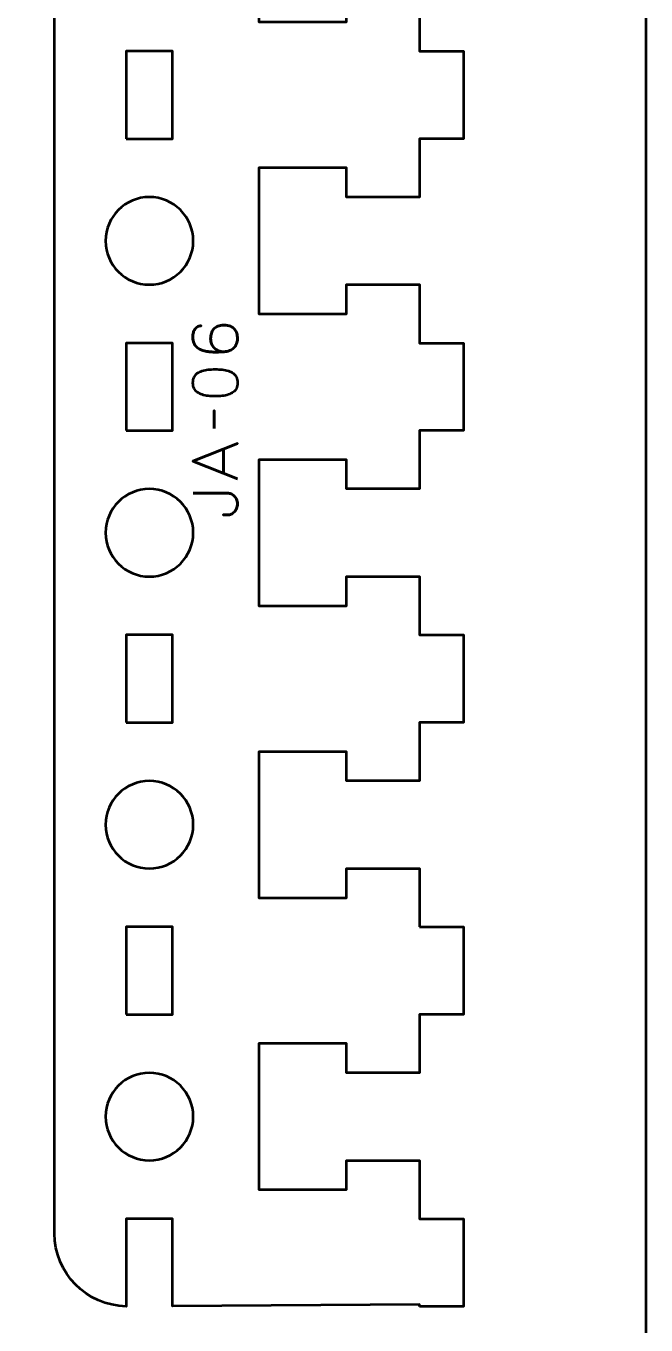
# Model space of a CAD drawing. Header units: centimetres. Extents: x -21 to 0, y -29.7 to 0.
# Drawn here: x -4.24 to 0, y -15.28 to -6.38 of the extents above; entities that cross this region are included whole.
import ezdxf

# ---------------------------------------------------------------- set-up
doc = ezdxf.new("R2010")
doc.units = ezdxf.units.CM
doc.header["$MEASUREMENT"] = 0
doc.layers.add('Layer 1', color=7, linetype='Continuous')

msp = doc.modelspace()

# ---------------------------------------------------------------- linework, layer by layer
at = {"layer": 'Layer 1', "color": 22, "lineweight": 53}
msp.add_open_spline([(-21.00003, -29.19995), (-21.00003, -29.19995), (-21.00003, -0.49992), (-21.00003, -0.49992), (-21.00003, -0.49992), (-21.00003, -0.22295), (-20.77694, 0.00004), (-20.49994, 0.00004), (-20.49994, 0.00004), (-20.49994, 0.00004), (-0.50008, 0.00004), (-0.50008, 0.00004), (-0.50008, 0.00004), (-0.22294, 0.00004), (0.00002, -0.22295), (0.00002, -0.49992), (0.00002, -0.49992), (0.00002, -0.49992), (0.00002, -29.19995), (0.00002, -29.19995), (0.00002, -29.19995), (0.00002, -29.47695), (-0.22294, -29.70004), (-0.50008, -29.70004), (-0.50008, -29.70004), (-0.50008, -29.70004), (-20.49994, -29.70004), (-20.49994, -29.70004), (-20.49994, -29.70004), (-20.77694, -29.70004), (-21.00003, -29.47695), (-21.00003, -29.19995)], degree=3, knots=[0, 0, 0, 0, 0.125, 0.125, 0.125, 0.125, 0.25, 0.25, 0.25, 0.25, 0.375, 0.375, 0.375, 0.375, 0.5, 0.5, 0.5, 0.5, 0.625, 0.625, 0.625, 0.625, 0.75, 0.75, 0.75, 0.75, 0.875, 0.875, 0.875, 0.875, 1, 1, 1, 1], dxfattribs=at)
at = {"layer": 'Layer 1', "color": 114, "lineweight": 53}
for points, knots in [([(-1.55, -15.15), (-1.55, -15.15), (-1.55, -15.1375), (-1.55, -15.1375), (-1.55, -15.1375), (-1.55, -15.1375), (-3.24125, -15.14807), (-3.24125, -15.14807), (-3.24125, -15.14807), (-3.24125, -15.14807), (-3.24125, -14.55), (-3.24125, -14.55), (-3.24125, -14.55), (-3.24125, -14.55), (-3.55875, -14.55), (-3.55875, -14.55), (-3.55875, -14.55), (-3.55875, -14.55), (-3.55875, -15.14989), (-3.55875, -15.14989), (-3.55875, -15.14989), (-3.8308, -15.14522), (-4.05, -14.92316), (-4.05, -14.65), (-4.05, -14.65), (-4.05, -14.65), (-4.05, -3.05), (-4.05, -3.05), (-4.05, -3.05), (-4.05, -2.77684), (-3.8308, -2.55478), (-3.55875, -2.55011), (-3.55875, -2.55011), (-3.55875, -2.55011), (-3.55875, -3.15), (-3.55875, -3.15), (-3.55875, -3.15), (-3.55875, -3.15), (-3.24125, -3.15), (-3.24125, -3.15), (-3.24125, -3.15), (-3.24125, -3.15), (-3.24125, -2.55), (-3.24125, -2.55), (-3.24125, -2.55), (-3.24125, -2.55), (-1.54999, -2.55), (-1.54999, -2.55), (-1.54999, -2.55), (-1.54999, -2.55), (-1.55, -2.55), (-1.55, -2.55), (-1.55, -2.55), (-1.55, -2.55), (-1.55, -2.55), (-1.55, -2.55), (-1.55, -2.55), (-1.55, -2.55), (-1.25, -2.55), (-1.25, -2.55), (-1.25, -2.55), (-1.25, -2.55), (-1.25, -3.15), (-1.25, -3.15), (-1.25, -3.15), (-1.25, -3.15), (-1.55, -3.15), (-1.55, -3.15), (-1.55, -3.15), (-1.55, -3.15), (-1.55, -3.55), (-1.55, -3.55), (-1.55, -3.55), (-1.55, -3.55), (-2.05, -3.55), (-2.05, -3.55), (-2.05, -3.55), (-2.05, -3.55), (-2.05001, -3.35), (-2.05001, -3.35), (-2.05001, -3.35), (-2.05001, -3.35), (-2.65, -3.35), (-2.65, -3.35), (-2.65, -3.35), (-2.65, -3.73333), (-2.65, -3.96667), (-2.65, -4.35), (-2.65, -4.35), (-2.65, -4.35), (-2.05001, -4.35), (-2.05001, -4.35), (-2.05001, -4.35), (-2.05001, -4.35), (-2.05, -4.15), (-2.05, -4.15), (-2.05, -4.15), (-2.05, -4.15), (-1.54999, -4.15), (-1.54999, -4.15), (-1.54999, -4.15), (-1.54999, -4.15), (-1.55, -4.55), (-1.55, -4.55), (-1.55, -4.55), (-1.55, -4.55), (-1.25, -4.55), (-1.25, -4.55), (-1.25, -4.55), (-1.25, -4.55), (-1.25, -5.15), (-1.25, -5.15), (-1.25, -5.15), (-1.25, -5.15), (-1.55, -5.15), (-1.55, -5.15), (-1.55, -5.15), (-1.55, -5.15), (-1.55, -5.55), (-1.55, -5.55), (-1.55, -5.55), (-1.55, -5.55), (-2.05, -5.55), (-2.05, -5.55), (-2.05, -5.55), (-2.05, -5.55), (-2.05001, -5.35), (-2.05001, -5.35), (-2.05001, -5.35), (-2.05001, -5.35), (-2.65, -5.35), (-2.65, -5.35), (-2.65, -5.35), (-2.65, -5.73333), (-2.65, -5.96667), (-2.65, -6.35), (-2.65, -6.35), (-2.65, -6.35), (-2.05001, -6.35), (-2.05001, -6.35), (-2.05001, -6.35), (-2.05001, -6.35), (-2.05, -6.15), (-2.05, -6.15), (-2.05, -6.15), (-2.05, -6.15), (-1.54999, -6.15), (-1.54999, -6.15), (-1.54999, -6.15), (-1.54999, -6.15), (-1.55, -6.55), (-1.55, -6.55), (-1.55, -6.55), (-1.55, -6.55), (-1.25, -6.55), (-1.25, -6.55), (-1.25, -6.55), (-1.25, -6.55), (-1.25, -7.15), (-1.25, -7.15), (-1.25, -7.15), (-1.25, -7.15), (-1.55, -7.15), (-1.55, -7.15), (-1.55, -7.15), (-1.55, -7.15), (-1.55, -7.55), (-1.55, -7.55), (-1.55, -7.55), (-1.55, -7.55), (-2.05, -7.55), (-2.05, -7.55), (-2.05, -7.55), (-2.05, -7.55), (-2.05001, -7.35), (-2.05001, -7.35), (-2.05001, -7.35), (-2.05001, -7.35), (-2.65, -7.35), (-2.65, -7.35), (-2.65, -7.35), (-2.65, -7.73333), (-2.65, -7.96667), (-2.65, -8.35), (-2.65, -8.35), (-2.65, -8.35), (-2.05001, -8.35), (-2.05001, -8.35), (-2.05001, -8.35), (-2.05001, -8.35), (-2.05, -8.15), (-2.05, -8.15), (-2.05, -8.15), (-2.05, -8.15), (-1.54999, -8.15), (-1.54999, -8.15), (-1.54999, -8.15), (-1.54999, -8.15), (-1.55, -8.55), (-1.55, -8.55), (-1.55, -8.55), (-1.55, -8.55), (-1.25, -8.55), (-1.25, -8.55), (-1.25, -8.55), (-1.25, -8.55), (-1.25, -9.15), (-1.25, -9.15), (-1.25, -9.15), (-1.25, -9.15), (-1.55, -9.15), (-1.55, -9.15), (-1.55, -9.15), (-1.55, -9.15), (-1.55, -9.55), (-1.55, -9.55), (-1.55, -9.55), (-1.55, -9.55), (-2.05, -9.55), (-2.05, -9.55), (-2.05, -9.55), (-2.05, -9.55), (-2.05001, -9.35), (-2.05001, -9.35), (-2.05001, -9.35), (-2.05001, -9.35), (-2.65, -9.35), (-2.65, -9.35), (-2.65, -9.35), (-2.65, -9.73333), (-2.65, -9.96667), (-2.65, -10.35), (-2.65, -10.35), (-2.65, -10.35), (-2.05001, -10.35), (-2.05001, -10.35), (-2.05001, -10.35), (-2.05001, -10.35), (-2.05, -10.15), (-2.05, -10.15), (-2.05, -10.15), (-2.05, -10.15), (-1.54999, -10.15), (-1.54999, -10.15), (-1.54999, -10.15), (-1.54999, -10.15), (-1.55, -10.55), (-1.55, -10.55), (-1.55, -10.55), (-1.55, -10.55), (-1.25, -10.55), (-1.25, -10.55), (-1.25, -10.55), (-1.25, -10.55), (-1.25, -11.15), (-1.25, -11.15), (-1.25, -11.15), (-1.25, -11.15), (-1.55, -11.15), (-1.55, -11.15), (-1.55, -11.15), (-1.55, -11.15), (-1.55, -11.55), (-1.55, -11.55), (-1.55, -11.55), (-1.55, -11.55), (-2.05, -11.55), (-2.05, -11.55), (-2.05, -11.55), (-2.05, -11.55), (-2.05001, -11.35), (-2.05001, -11.35), (-2.05001, -11.35), (-2.05001, -11.35), (-2.65, -11.35), (-2.65, -11.35), (-2.65, -11.35), (-2.65, -11.73333), (-2.65, -11.96667), (-2.65, -12.35), (-2.65, -12.35), (-2.65, -12.35), (-2.05001, -12.35), (-2.05001, -12.35), (-2.05001, -12.35), (-2.05001, -12.35), (-2.05, -12.15), (-2.05, -12.15), (-2.05, -12.15), (-2.05, -12.15), (-1.54999, -12.15), (-1.54999, -12.15), (-1.54999, -12.15), (-1.54999, -12.15), (-1.55, -12.55), (-1.55, -12.55)], [0, 0, 0, 0, 0.0135135, 0.0135135, 0.0135135, 0.0135135, 0.027027, 0.027027, 0.027027, 0.027027, 0.0405405, 0.0405405, 0.0405405, 0.0405405, 0.0540541, 0.0540541, 0.0540541, 0.0540541, 0.0675676, 0.0675676, 0.0675676, 0.0675676, 0.0810811, 0.0810811, 0.0810811, 0.0810811, 0.0945946, 0.0945946, 0.0945946, 0.0945946, 0.1081081, 0.1081081, 0.1081081, 0.1081081, 0.1216216, 0.1216216, 0.1216216, 0.1216216, 0.1351351, 0.1351351, 0.1351351, 0.1351351, 0.1486486, 0.1486486, 0.1486486, 0.1486486, 0.1621622, 0.1621622, 0.1621622, 0.1621622, 0.1756757, 0.1756757, 0.1756757, 0.1756757, 0.1891892, 0.1891892, 0.1891892, 0.1891892, 0.2027027, 0.2027027, 0.2027027, 0.2027027, 0.2162162, 0.2162162, 0.2162162, 0.2162162, 0.2297297, 0.2297297, 0.2297297, 0.2297297, 0.2432432, 0.2432432, 0.2432432, 0.2432432, 0.2567568, 0.2567568, 0.2567568, 0.2567568, 0.2702703, 0.2702703, 0.2702703, 0.2702703, 0.2837838, 0.2837838, 0.2837838, 0.2837838, 0.2972973, 0.2972973, 0.2972973, 0.2972973, 0.3108108, 0.3108108, 0.3108108, 0.3108108, 0.3243243, 0.3243243, 0.3243243, 0.3243243, 0.3378378, 0.3378378, 0.3378378, 0.3378378, 0.3513514, 0.3513514, 0.3513514, 0.3513514, 0.3648649, 0.3648649, 0.3648649, 0.3648649, 0.3783784, 0.3783784, 0.3783784, 0.3783784, 0.3918919, 0.3918919, 0.3918919, 0.3918919, 0.4054054, 0.4054054, 0.4054054, 0.4054054, 0.4189189, 0.4189189, 0.4189189, 0.4189189, 0.4324324, 0.4324324, 0.4324324, 0.4324324, 0.4459459, 0.4459459, 0.4459459, 0.4459459, 0.4594595, 0.4594595, 0.4594595, 0.4594595, 0.472973, 0.472973, 0.472973, 0.472973, 0.4864865, 0.4864865, 0.4864865, 0.4864865, 0.5, 0.5, 0.5, 0.5, 0.5135135, 0.5135135, 0.5135135, 0.5135135, 0.527027, 0.527027, 0.527027, 0.527027, 0.5405405, 0.5405405, 0.5405405, 0.5405405, 0.5540541, 0.5540541, 0.5540541, 0.5540541, 0.5675676, 0.5675676, 0.5675676, 0.5675676, 0.5810811, 0.5810811, 0.5810811, 0.5810811, 0.5945946, 0.5945946, 0.5945946, 0.5945946, 0.6081081, 0.6081081, 0.6081081, 0.6081081, 0.6216216, 0.6216216, 0.6216216, 0.6216216, 0.6351351, 0.6351351, 0.6351351, 0.6351351, 0.6486486, 0.6486486, 0.6486486, 0.6486486, 0.6621622, 0.6621622, 0.6621622, 0.6621622, 0.6756757, 0.6756757, 0.6756757, 0.6756757, 0.6891892, 0.6891892, 0.6891892, 0.6891892, 0.7027027, 0.7027027, 0.7027027, 0.7027027, 0.7162162, 0.7162162, 0.7162162, 0.7162162, 0.7297297, 0.7297297, 0.7297297, 0.7297297, 0.7432432, 0.7432432, 0.7432432, 0.7432432, 0.7567568, 0.7567568, 0.7567568, 0.7567568, 0.7702703, 0.7702703, 0.7702703, 0.7702703, 0.7837838, 0.7837838, 0.7837838, 0.7837838, 0.7972973, 0.7972973, 0.7972973, 0.7972973, 0.8108108, 0.8108108, 0.8108108, 0.8108108, 0.8243243, 0.8243243, 0.8243243, 0.8243243, 0.8378378, 0.8378378, 0.8378378, 0.8378378, 0.8513514, 0.8513514, 0.8513514, 0.8513514, 0.8648649, 0.8648649, 0.8648649, 0.8648649, 0.8783784, 0.8783784, 0.8783784, 0.8783784, 0.8918919, 0.8918919, 0.8918919, 0.8918919, 0.9054054, 0.9054054, 0.9054054, 0.9054054, 0.9189189, 0.9189189, 0.9189189, 0.9189189, 0.9324324, 0.9324324, 0.9324324, 0.9324324, 0.9459459, 0.9459459, 0.9459459, 0.9459459, 0.9594595, 0.9594595, 0.9594595, 0.9594595, 0.972973, 0.972973, 0.972973, 0.972973, 0.9864865, 0.9864865, 0.9864865, 0.9864865, 1, 1, 1, 1]), ([(-1.55, -12.55), (-1.55, -12.55), (-1.25, -12.55), (-1.25, -12.55), (-1.25, -12.55), (-1.25, -12.55), (-1.25, -13.15), (-1.25, -13.15), (-1.25, -13.15), (-1.25, -13.15), (-1.55, -13.15), (-1.55, -13.15), (-1.55, -13.15), (-1.55, -13.15), (-1.55, -13.55), (-1.55, -13.55), (-1.55, -13.55), (-1.55, -13.55), (-2.05, -13.55), (-2.05, -13.55), (-2.05, -13.55), (-2.05, -13.55), (-2.05001, -13.35), (-2.05001, -13.35), (-2.05001, -13.35), (-2.05001, -13.35), (-2.65, -13.35), (-2.65, -13.35), (-2.65, -13.35), (-2.65, -13.73333), (-2.65, -13.96667), (-2.65, -14.35), (-2.65, -14.35), (-2.65, -14.35), (-2.05001, -14.35), (-2.05001, -14.35), (-2.05001, -14.35), (-2.05001, -14.35), (-2.05, -14.15), (-2.05, -14.15), (-2.05, -14.15), (-2.05, -14.15), (-1.54999, -14.15), (-1.54999, -14.15), (-1.54999, -14.15), (-1.54999, -14.15), (-1.55, -14.55), (-1.55, -14.55), (-1.55, -14.55), (-1.55, -14.55), (-1.25, -14.55), (-1.25, -14.55), (-1.25, -14.55), (-1.25, -14.55), (-1.25, -15.15), (-1.25, -15.15), (-1.25, -15.15), (-1.25, -15.15), (-1.55, -15.15), (-1.55, -15.15)], [0, 0, 0, 0, 0.0666667, 0.0666667, 0.0666667, 0.0666667, 0.1333333, 0.1333333, 0.1333333, 0.1333333, 0.2, 0.2, 0.2, 0.2, 0.2666667, 0.2666667, 0.2666667, 0.2666667, 0.3333333, 0.3333333, 0.3333333, 0.3333333, 0.4, 0.4, 0.4, 0.4, 0.4666667, 0.4666667, 0.4666667, 0.4666667, 0.5333333, 0.5333333, 0.5333333, 0.5333333, 0.6, 0.6, 0.6, 0.6, 0.6666667, 0.6666667, 0.6666667, 0.6666667, 0.7333333, 0.7333333, 0.7333333, 0.7333333, 0.8, 0.8, 0.8, 0.8, 0.8666667, 0.8666667, 0.8666667, 0.8666667, 0.9333333, 0.9333333, 0.9333333, 0.9333333, 1, 1, 1, 1]), ([(-1.55, -12.55), (-1.55, -12.55), (-1.25, -12.55), (-1.25, -12.55), (-1.25, -12.55), (-1.25, -12.55), (-1.25, -13.15), (-1.25, -13.15), (-1.25, -13.15), (-1.25, -13.15), (-1.55, -13.15), (-1.55, -13.15), (-1.55, -13.15), (-1.55, -13.15), (-1.55, -13.55), (-1.55, -13.55), (-1.55, -13.55), (-1.55, -13.55), (-2.05, -13.55), (-2.05, -13.55), (-2.05, -13.55), (-2.05, -13.55), (-2.05001, -13.35), (-2.05001, -13.35), (-2.05001, -13.35), (-2.05001, -13.35), (-2.65, -13.35), (-2.65, -13.35), (-2.65, -13.35), (-2.65, -13.73333), (-2.65, -13.96667), (-2.65, -14.35), (-2.65, -14.35), (-2.65, -14.35), (-2.05001, -14.35), (-2.05001, -14.35), (-2.05001, -14.35), (-2.05001, -14.35), (-2.05, -14.15), (-2.05, -14.15), (-2.05, -14.15), (-2.05, -14.15), (-1.54999, -14.15), (-1.54999, -14.15), (-1.54999, -14.15), (-1.54999, -14.15), (-1.55, -14.55), (-1.55, -14.55), (-1.55, -14.55), (-1.55, -14.55), (-1.25, -14.55), (-1.25, -14.55), (-1.25, -14.55), (-1.25, -14.55), (-1.25, -15.15), (-1.25, -15.15), (-1.25, -15.15), (-1.25, -15.15), (-1.55, -15.15), (-1.55, -15.15)], [0, 0, 0, 0, 0.0666667, 0.0666667, 0.0666667, 0.0666667, 0.1333333, 0.1333333, 0.1333333, 0.1333333, 0.2, 0.2, 0.2, 0.2, 0.2666667, 0.2666667, 0.2666667, 0.2666667, 0.3333333, 0.3333333, 0.3333333, 0.3333333, 0.4, 0.4, 0.4, 0.4, 0.4666667, 0.4666667, 0.4666667, 0.4666667, 0.5333333, 0.5333333, 0.5333333, 0.5333333, 0.6, 0.6, 0.6, 0.6, 0.6666667, 0.6666667, 0.6666667, 0.6666667, 0.7333333, 0.7333333, 0.7333333, 0.7333333, 0.8, 0.8, 0.8, 0.8, 0.8666667, 0.8666667, 0.8666667, 0.8666667, 0.9333333, 0.9333333, 0.9333333, 0.9333333, 1, 1, 1, 1])]:
    msp.add_open_spline(points, degree=3, knots=knots, dxfattribs=at)
at = {"layer": 'Layer 1', "color": 250, "lineweight": 53}
for points in [[(-3.55875, -7.15), (-3.55875, -7.15), (-3.55875, -6.55), (-3.55875, -6.55), (-3.55875, -6.55), (-3.55875, -6.55), (-3.24125, -6.55), (-3.24125, -6.55), (-3.24125, -6.55), (-3.24125, -6.55), (-3.24125, -7.15), (-3.24125, -7.15), (-3.24125, -7.15), (-3.24125, -7.15), (-3.55875, -7.15), (-3.55875, -7.15)], [(-3.7, -7.85), (-3.7, -7.68434), (-3.56566, -7.55), (-3.4, -7.55), (-3.4, -7.55), (-3.23434, -7.55), (-3.1, -7.68434), (-3.1, -7.85), (-3.1, -7.85), (-3.1, -8.01566), (-3.23434, -8.15), (-3.4, -8.15), (-3.4, -8.15), (-3.56566, -8.15), (-3.7, -8.01566), (-3.7, -7.85)], [(-3.55875, -9.15), (-3.55875, -9.15), (-3.55875, -8.55), (-3.55875, -8.55), (-3.55875, -8.55), (-3.55875, -8.55), (-3.24125, -8.55), (-3.24125, -8.55), (-3.24125, -8.55), (-3.24125, -8.55), (-3.24125, -9.15), (-3.24125, -9.15), (-3.24125, -9.15), (-3.24125, -9.15), (-3.55875, -9.15), (-3.55875, -9.15)], [(-3.7, -9.85), (-3.7, -9.68434), (-3.56566, -9.55), (-3.4, -9.55), (-3.4, -9.55), (-3.23434, -9.55), (-3.1, -9.68434), (-3.1, -9.85), (-3.1, -9.85), (-3.1, -10.01566), (-3.23434, -10.15), (-3.4, -10.15), (-3.4, -10.15), (-3.56566, -10.15), (-3.7, -10.01566), (-3.7, -9.85)], [(-3.55875, -11.15), (-3.55875, -11.15), (-3.55875, -10.55), (-3.55875, -10.55), (-3.55875, -10.55), (-3.55875, -10.55), (-3.24125, -10.55), (-3.24125, -10.55), (-3.24125, -10.55), (-3.24125, -10.55), (-3.24125, -11.15), (-3.24125, -11.15), (-3.24125, -11.15), (-3.24125, -11.15), (-3.55875, -11.15), (-3.55875, -11.15)], [(-3.7, -11.85), (-3.7, -11.68434), (-3.56566, -11.55), (-3.4, -11.55), (-3.4, -11.55), (-3.23434, -11.55), (-3.1, -11.68434), (-3.1, -11.85), (-3.1, -11.85), (-3.1, -12.01566), (-3.23434, -12.15), (-3.4, -12.15), (-3.4, -12.15), (-3.56566, -12.15), (-3.7, -12.01566), (-3.7, -11.85)], [(-3.55875, -13.15), (-3.55875, -13.15), (-3.55875, -12.55), (-3.55875, -12.55), (-3.55875, -12.55), (-3.55875, -12.55), (-3.24125, -12.55), (-3.24125, -12.55), (-3.24125, -12.55), (-3.24125, -12.55), (-3.24125, -13.15), (-3.24125, -13.15), (-3.24125, -13.15), (-3.24125, -13.15), (-3.55875, -13.15), (-3.55875, -13.15)], [(-3.7, -13.85), (-3.7, -13.68434), (-3.56566, -13.55), (-3.4, -13.55), (-3.4, -13.55), (-3.23434, -13.55), (-3.1, -13.68434), (-3.1, -13.85), (-3.1, -13.85), (-3.1, -14.01566), (-3.23434, -14.15), (-3.4, -14.15), (-3.4, -14.15), (-3.56566, -14.15), (-3.7, -14.01566), (-3.7, -13.85)]]:
    msp.add_open_spline(points, degree=3, knots=[0, 0, 0, 0, 0.25, 0.25, 0.25, 0.25, 0.5, 0.5, 0.5, 0.5, 0.75, 0.75, 0.75, 0.75, 1, 1, 1, 1], dxfattribs=at)
at = {"layer": 'Layer 1', "color": 30, "lineweight": 53}
for points, knots in [([(-2.88886, -8.60978), (-2.90269, -8.60971), (-2.91518, -8.60746), (-2.92647, -8.60294), (-2.92647, -8.60294), (-2.93769, -8.5985), (-2.94735, -8.59222), (-2.95547, -8.5841), (-2.95547, -8.5841), (-2.96351, -8.57606), (-2.96972, -8.56653), (-2.97409, -8.55567), (-2.97409, -8.55567), (-2.97847, -8.5448), (-2.98065, -8.53288), (-2.98073, -8.52004), (-2.98073, -8.52004), (-2.9808, -8.50713), (-2.97917, -8.49506), (-2.97593, -8.48384), (-2.97593, -8.48384), (-2.97275, -8.47262), (-2.96753, -8.46282), (-2.96033, -8.45428), (-2.96033, -8.45428), (-2.95321, -8.44574), (-2.94375, -8.43904), (-2.93197, -8.43424), (-2.93197, -8.43424), (-2.92019, -8.42945), (-2.90587, -8.42698), (-2.88886, -8.42691), (-2.88886, -8.42691), (-2.87186, -8.42698), (-2.85754, -8.42945), (-2.84575, -8.43424), (-2.84575, -8.43424), (-2.83397, -8.43904), (-2.82452, -8.44574), (-2.81739, -8.45428), (-2.81739, -8.45428), (-2.81019, -8.46282), (-2.80497, -8.47262), (-2.8018, -8.48384), (-2.8018, -8.48384), (-2.79855, -8.49506), (-2.79693, -8.50713), (-2.797, -8.52004), (-2.797, -8.52004), (-2.79707, -8.53288), (-2.79926, -8.54466), (-2.80363, -8.55546), (-2.80363, -8.55546), (-2.80801, -8.56618), (-2.81422, -8.57549), (-2.82233, -8.58347), (-2.82233, -8.58347), (-2.83037, -8.59144), (-2.84004, -8.59772), (-2.85133, -8.60223), (-2.85133, -8.60223), (-2.86255, -8.60682), (-2.87503, -8.60929), (-2.88886, -8.60978), (-2.88886, -8.60978), (-2.89585, -8.61007), (-2.90417, -8.61042), (-2.91384, -8.61091), (-2.91384, -8.61091), (-2.92358, -8.61141), (-2.93416, -8.61169), (-2.94552, -8.61176), (-2.94552, -8.61176), (-2.95695, -8.61183), (-2.96873, -8.61148), (-2.9808, -8.61056), (-2.9808, -8.61056), (-2.99293, -8.60971), (-3.00486, -8.60802), (-3.01664, -8.60555), (-3.01664, -8.60555), (-3.02835, -8.60308), (-3.03943, -8.59955), (-3.0498, -8.5949), (-3.0498, -8.5949), (-3.06017, -8.59024), (-3.06934, -8.58424), (-3.07732, -8.57683), (-3.07732, -8.57683), (-3.08529, -8.56936), (-3.09157, -8.56025), (-3.09615, -8.54946), (-3.09615, -8.54946), (-3.10067, -8.53866), (-3.103, -8.52589), (-3.10307, -8.51115), (-3.10307, -8.51115), (-3.103, -8.49831), (-3.10173, -8.48744), (-3.09926, -8.47841), (-3.09926, -8.47841), (-3.09679, -8.46938), (-3.09347, -8.46197), (-3.08938, -8.45604), (-3.08938, -8.45604), (-3.08522, -8.45019), (-3.0807, -8.44553), (-3.07569, -8.44215), (-3.07569, -8.44215), (-3.07075, -8.43876), (-3.06574, -8.43622), (-3.06073, -8.43467), (-3.06073, -8.43467), (-3.05573, -8.43304), (-3.05107, -8.43199), (-3.04676, -8.43156), (-3.04676, -8.43156), (-3.05107, -8.43199), (-3.05573, -8.43304), (-3.06073, -8.43467), (-3.06073, -8.43467), (-3.06574, -8.43622), (-3.07075, -8.43876), (-3.07569, -8.44215), (-3.07569, -8.44215), (-3.0807, -8.44553), (-3.08522, -8.45019), (-3.08938, -8.45604), (-3.08938, -8.45604), (-3.09347, -8.46197), (-3.09679, -8.46938), (-3.09926, -8.47841), (-3.09926, -8.47841), (-3.10173, -8.48744), (-3.103, -8.49831), (-3.10307, -8.51115), (-3.10307, -8.51115), (-3.103, -8.52589), (-3.10067, -8.53866), (-3.09615, -8.54946), (-3.09615, -8.54946), (-3.09157, -8.56025), (-3.08529, -8.56936), (-3.07732, -8.57683), (-3.07732, -8.57683), (-3.06934, -8.58424), (-3.06017, -8.59024), (-3.0498, -8.5949), (-3.0498, -8.5949), (-3.03943, -8.59955), (-3.02835, -8.60308), (-3.01664, -8.60555), (-3.01664, -8.60555), (-3.00486, -8.60802), (-2.99293, -8.60971), (-2.9808, -8.61056), (-2.9808, -8.61056), (-2.96873, -8.61148), (-2.95695, -8.61183), (-2.94552, -8.61176), (-2.94552, -8.61176), (-2.93416, -8.61169), (-2.92358, -8.61141), (-2.91384, -8.61091), (-2.91384, -8.61091), (-2.90417, -8.61042), (-2.89585, -8.61007), (-2.88886, -8.60978), (-2.88886, -8.60978), (-2.87503, -8.60929), (-2.86255, -8.60682), (-2.85133, -8.60223), (-2.85133, -8.60223), (-2.84004, -8.59772), (-2.83037, -8.59144), (-2.82233, -8.58347), (-2.82233, -8.58347), (-2.81422, -8.57549), (-2.80801, -8.56618), (-2.80363, -8.55546), (-2.80363, -8.55546), (-2.79926, -8.54466), (-2.79707, -8.53288), (-2.797, -8.52004), (-2.797, -8.52004), (-2.79693, -8.50713), (-2.79855, -8.49506), (-2.8018, -8.48384), (-2.8018, -8.48384), (-2.80497, -8.47262), (-2.81019, -8.46282), (-2.81739, -8.45428), (-2.81739, -8.45428), (-2.82452, -8.44574), (-2.83397, -8.43904), (-2.84575, -8.43424), (-2.84575, -8.43424), (-2.85754, -8.42945), (-2.87186, -8.42698), (-2.88886, -8.42691), (-2.88886, -8.42691), (-2.90587, -8.42698), (-2.92019, -8.42945), (-2.93197, -8.43424), (-2.93197, -8.43424), (-2.94375, -8.43904), (-2.95321, -8.44574), (-2.96033, -8.45428), (-2.96033, -8.45428), (-2.96753, -8.46282), (-2.97275, -8.47262), (-2.97593, -8.48384), (-2.97593, -8.48384), (-2.97917, -8.49506), (-2.9808, -8.50713), (-2.98073, -8.52004), (-2.98073, -8.52004), (-2.98065, -8.53288), (-2.97847, -8.5448), (-2.97409, -8.55567), (-2.97409, -8.55567), (-2.96972, -8.56653), (-2.96351, -8.57606), (-2.95547, -8.5841), (-2.95547, -8.5841), (-2.94735, -8.59222), (-2.93769, -8.5985), (-2.92647, -8.60294), (-2.92647, -8.60294), (-2.91518, -8.60746), (-2.90269, -8.60971), (-2.88886, -8.60978)], [0, 0, 0, 0, 0.0172414, 0.0172414, 0.0172414, 0.0172414, 0.0344828, 0.0344828, 0.0344828, 0.0344828, 0.0517241, 0.0517241, 0.0517241, 0.0517241, 0.0689655, 0.0689655, 0.0689655, 0.0689655, 0.0862069, 0.0862069, 0.0862069, 0.0862069, 0.1034483, 0.1034483, 0.1034483, 0.1034483, 0.1206897, 0.1206897, 0.1206897, 0.1206897, 0.137931, 0.137931, 0.137931, 0.137931, 0.1551724, 0.1551724, 0.1551724, 0.1551724, 0.1724138, 0.1724138, 0.1724138, 0.1724138, 0.1896552, 0.1896552, 0.1896552, 0.1896552, 0.2068966, 0.2068966, 0.2068966, 0.2068966, 0.2241379, 0.2241379, 0.2241379, 0.2241379, 0.2413793, 0.2413793, 0.2413793, 0.2413793, 0.2586207, 0.2586207, 0.2586207, 0.2586207, 0.2758621, 0.2758621, 0.2758621, 0.2758621, 0.2931034, 0.2931034, 0.2931034, 0.2931034, 0.3103448, 0.3103448, 0.3103448, 0.3103448, 0.3275862, 0.3275862, 0.3275862, 0.3275862, 0.3448276, 0.3448276, 0.3448276, 0.3448276, 0.362069, 0.362069, 0.362069, 0.362069, 0.3793103, 0.3793103, 0.3793103, 0.3793103, 0.3965517, 0.3965517, 0.3965517, 0.3965517, 0.4137931, 0.4137931, 0.4137931, 0.4137931, 0.4310345, 0.4310345, 0.4310345, 0.4310345, 0.4482759, 0.4482759, 0.4482759, 0.4482759, 0.4655172, 0.4655172, 0.4655172, 0.4655172, 0.4827586, 0.4827586, 0.4827586, 0.4827586, 0.5, 0.5, 0.5, 0.5, 0.5172414, 0.5172414, 0.5172414, 0.5172414, 0.5344828, 0.5344828, 0.5344828, 0.5344828, 0.5517241, 0.5517241, 0.5517241, 0.5517241, 0.5689655, 0.5689655, 0.5689655, 0.5689655, 0.5862069, 0.5862069, 0.5862069, 0.5862069, 0.6034483, 0.6034483, 0.6034483, 0.6034483, 0.6206897, 0.6206897, 0.6206897, 0.6206897, 0.637931, 0.637931, 0.637931, 0.637931, 0.6551724, 0.6551724, 0.6551724, 0.6551724, 0.6724138, 0.6724138, 0.6724138, 0.6724138, 0.6896552, 0.6896552, 0.6896552, 0.6896552, 0.7068966, 0.7068966, 0.7068966, 0.7068966, 0.7241379, 0.7241379, 0.7241379, 0.7241379, 0.7413793, 0.7413793, 0.7413793, 0.7413793, 0.7586207, 0.7586207, 0.7586207, 0.7586207, 0.7758621, 0.7758621, 0.7758621, 0.7758621, 0.7931034, 0.7931034, 0.7931034, 0.7931034, 0.8103448, 0.8103448, 0.8103448, 0.8103448, 0.8275862, 0.8275862, 0.8275862, 0.8275862, 0.8448276, 0.8448276, 0.8448276, 0.8448276, 0.862069, 0.862069, 0.862069, 0.862069, 0.8793103, 0.8793103, 0.8793103, 0.8793103, 0.8965517, 0.8965517, 0.8965517, 0.8965517, 0.9137931, 0.9137931, 0.9137931, 0.9137931, 0.9310345, 0.9310345, 0.9310345, 0.9310345, 0.9482759, 0.9482759, 0.9482759, 0.9482759, 0.9655172, 0.9655172, 0.9655172, 0.9655172, 0.9827586, 0.9827586, 0.9827586, 0.9827586, 1, 1, 1, 1]), ([(-2.797, -8.82229), (-2.79707, -8.80748), (-2.79968, -8.79471), (-2.80476, -8.78405), (-2.80476, -8.78405), (-2.80984, -8.77347), (-2.81711, -8.76465), (-2.82635, -8.7576), (-2.82635, -8.7576), (-2.83566, -8.75061), (-2.84667, -8.74511), (-2.85937, -8.74102), (-2.85937, -8.74102), (-2.87207, -8.73699), (-2.88597, -8.7341), (-2.90121, -8.73248), (-2.90121, -8.73248), (-2.91645, -8.73078), (-2.93247, -8.72994), (-2.9494, -8.73001), (-2.9494, -8.73001), (-2.96626, -8.72994), (-2.98228, -8.73078), (-2.99745, -8.73248), (-2.99745, -8.73248), (-3.01262, -8.7341), (-3.02659, -8.73699), (-3.03929, -8.74102), (-3.03929, -8.74102), (-3.05192, -8.74511), (-3.06292, -8.75061), (-3.07231, -8.7576), (-3.07231, -8.7576), (-3.08162, -8.76465), (-3.08889, -8.77347), (-3.09397, -8.78405), (-3.09397, -8.78405), (-3.09912, -8.79471), (-3.10173, -8.80748), (-3.1018, -8.82229), (-3.1018, -8.82229), (-3.10173, -8.83711), (-3.09912, -8.84988), (-3.09397, -8.86054), (-3.09397, -8.86054), (-3.08889, -8.87112), (-3.08162, -8.87994), (-3.07231, -8.88699), (-3.07231, -8.88699), (-3.06292, -8.89398), (-3.05192, -8.89948), (-3.03929, -8.90357), (-3.03929, -8.90357), (-3.02659, -8.9076), (-3.01262, -8.91049), (-2.99745, -8.91211), (-2.99745, -8.91211), (-2.98228, -8.9138), (-2.96626, -8.91465), (-2.9494, -8.91458), (-2.9494, -8.91458), (-2.93247, -8.91465), (-2.91645, -8.9138), (-2.90121, -8.91211), (-2.90121, -8.91211), (-2.88597, -8.91049), (-2.87207, -8.9076), (-2.85937, -8.90357), (-2.85937, -8.90357), (-2.84667, -8.89948), (-2.83566, -8.89398), (-2.82635, -8.88699), (-2.82635, -8.88699), (-2.81711, -8.87994), (-2.80984, -8.87112), (-2.80476, -8.86054), (-2.80476, -8.86054), (-2.79968, -8.84988), (-2.79707, -8.83711), (-2.797, -8.82229)], [0, 0, 0, 0, 0.05, 0.05, 0.05, 0.05, 0.1, 0.1, 0.1, 0.1, 0.15, 0.15, 0.15, 0.15, 0.2, 0.2, 0.2, 0.2, 0.25, 0.25, 0.25, 0.25, 0.3, 0.3, 0.3, 0.3, 0.35, 0.35, 0.35, 0.35, 0.4, 0.4, 0.4, 0.4, 0.45, 0.45, 0.45, 0.45, 0.5, 0.5, 0.5, 0.5, 0.55, 0.55, 0.55, 0.55, 0.6, 0.6, 0.6, 0.6, 0.65, 0.65, 0.65, 0.65, 0.7, 0.7, 0.7, 0.7, 0.75, 0.75, 0.75, 0.75, 0.8, 0.8, 0.8, 0.8, 0.85, 0.85, 0.85, 0.85, 0.9, 0.9, 0.9, 0.9, 0.95, 0.95, 0.95, 0.95, 1, 1, 1, 1]), ([(-2.797, -8.82229), (-2.79707, -8.80748), (-2.79968, -8.79471), (-2.80476, -8.78405), (-2.80476, -8.78405), (-2.80984, -8.77347), (-2.81711, -8.76465), (-2.82635, -8.7576), (-2.82635, -8.7576), (-2.83566, -8.75061), (-2.84667, -8.74511), (-2.85937, -8.74102), (-2.85937, -8.74102), (-2.87207, -8.73699), (-2.88597, -8.7341), (-2.90121, -8.73248), (-2.90121, -8.73248), (-2.91645, -8.73078), (-2.93247, -8.72994), (-2.9494, -8.73001), (-2.9494, -8.73001), (-2.96626, -8.72994), (-2.98228, -8.73078), (-2.99745, -8.73248), (-2.99745, -8.73248), (-3.01262, -8.7341), (-3.02659, -8.73699), (-3.03929, -8.74102), (-3.03929, -8.74102), (-3.05192, -8.74511), (-3.06292, -8.75061), (-3.07231, -8.7576), (-3.07231, -8.7576), (-3.08162, -8.76465), (-3.08889, -8.77347), (-3.09397, -8.78405), (-3.09397, -8.78405), (-3.09912, -8.79471), (-3.10173, -8.80748), (-3.1018, -8.82229), (-3.1018, -8.82229), (-3.10173, -8.83711), (-3.09912, -8.84988), (-3.09397, -8.86054), (-3.09397, -8.86054), (-3.08889, -8.87112), (-3.08162, -8.87994), (-3.07231, -8.88699), (-3.07231, -8.88699), (-3.06292, -8.89398), (-3.05192, -8.89948), (-3.03929, -8.90357), (-3.03929, -8.90357), (-3.02659, -8.9076), (-3.01262, -8.91049), (-2.99745, -8.91211), (-2.99745, -8.91211), (-2.98228, -8.9138), (-2.96626, -8.91465), (-2.9494, -8.91458), (-2.9494, -8.91458), (-2.93247, -8.91465), (-2.91645, -8.9138), (-2.90121, -8.91211), (-2.90121, -8.91211), (-2.88597, -8.91049), (-2.87207, -8.9076), (-2.85937, -8.90357), (-2.85937, -8.90357), (-2.84667, -8.89948), (-2.83566, -8.89398), (-2.82635, -8.88699), (-2.82635, -8.88699), (-2.81711, -8.87994), (-2.80984, -8.87112), (-2.80476, -8.86054), (-2.80476, -8.86054), (-2.79968, -8.84988), (-2.79707, -8.83711), (-2.797, -8.82229)], [0, 0, 0, 0, 0.05, 0.05, 0.05, 0.05, 0.1, 0.1, 0.1, 0.1, 0.15, 0.15, 0.15, 0.15, 0.2, 0.2, 0.2, 0.2, 0.25, 0.25, 0.25, 0.25, 0.3, 0.3, 0.3, 0.3, 0.35, 0.35, 0.35, 0.35, 0.4, 0.4, 0.4, 0.4, 0.45, 0.45, 0.45, 0.45, 0.5, 0.5, 0.5, 0.5, 0.55, 0.55, 0.55, 0.55, 0.6, 0.6, 0.6, 0.6, 0.65, 0.65, 0.65, 0.65, 0.7, 0.7, 0.7, 0.7, 0.75, 0.75, 0.75, 0.75, 0.8, 0.8, 0.8, 0.8, 0.85, 0.85, 0.85, 0.85, 0.9, 0.9, 0.9, 0.9, 0.95, 0.95, 0.95, 0.95, 1, 1, 1, 1]), ([(-2.9566, -9.13471), (-2.9566, -9.13471), (-2.9566, -9.01152), (-2.9566, -9.01152), (-2.9566, -9.01152), (-2.9566, -9.01152), (-2.9566, -9.13471), (-2.9566, -9.13471)], [0, 0, 0, 0, 0.5, 0.5, 0.5, 0.5, 1, 1, 1, 1]), ([(-2.797, -9.48057), (-2.797, -9.48057), (-3.10222, -9.3595), (-3.10222, -9.3595), (-3.10222, -9.3595), (-3.10222, -9.3595), (-2.797, -9.238), (-2.797, -9.238), (-2.797, -9.238), (-2.797, -9.238), (-3.10222, -9.3595), (-3.10222, -9.3595), (-3.10222, -9.3595), (-3.10222, -9.3595), (-2.797, -9.48057), (-2.797, -9.48057)], [0, 0, 0, 0, 0.25, 0.25, 0.25, 0.25, 0.5, 0.5, 0.5, 0.5, 0.75, 0.75, 0.75, 0.75, 1, 1, 1, 1]), ([(-2.8931, -9.44247), (-2.8931, -9.44247), (-2.8931, -9.27653), (-2.8931, -9.27653), (-2.8931, -9.27653), (-2.8931, -9.27653), (-2.8931, -9.44247), (-2.8931, -9.44247)], [0, 0, 0, 0, 0.5, 0.5, 0.5, 0.5, 1, 1, 1, 1]), ([(-3.10053, -9.57878), (-3.10053, -9.57878), (-2.86346, -9.5792), (-2.86346, -9.5792), (-2.86346, -9.5792), (-2.85577, -9.5792), (-2.84801, -9.58083), (-2.84032, -9.58393), (-2.84032, -9.58393), (-2.83256, -9.58711), (-2.8255, -9.59176), (-2.81901, -9.5979), (-2.81901, -9.5979), (-2.81259, -9.60411), (-2.80737, -9.61166), (-2.80349, -9.62062), (-2.80349, -9.62062), (-2.79954, -9.62965), (-2.79756, -9.63995), (-2.79742, -9.65159), (-2.79742, -9.65159), (-2.79742, -9.66324), (-2.79933, -9.67375), (-2.80307, -9.68306), (-2.80307, -9.68306), (-2.80688, -9.69238), (-2.81196, -9.70035), (-2.81838, -9.70691), (-2.81838, -9.70691), (-2.8248, -9.71354), (-2.83185, -9.71855), (-2.83969, -9.72208), (-2.83969, -9.72208), (-2.84752, -9.72561), (-2.85542, -9.72737), (-2.86346, -9.72737), (-2.86346, -9.72737), (-2.86346, -9.72737), (-2.89479, -9.72737), (-2.89479, -9.72737), (-2.89479, -9.72737), (-2.89479, -9.72737), (-2.86346, -9.72737), (-2.86346, -9.72737), (-2.86346, -9.72737), (-2.85542, -9.72737), (-2.84752, -9.72561), (-2.83969, -9.72208), (-2.83969, -9.72208), (-2.83185, -9.71855), (-2.8248, -9.71354), (-2.81838, -9.70691), (-2.81838, -9.70691), (-2.81196, -9.70035), (-2.80688, -9.69238), (-2.80307, -9.68306), (-2.80307, -9.68306), (-2.79933, -9.67375), (-2.79742, -9.66324), (-2.79742, -9.65159), (-2.79742, -9.65159), (-2.79756, -9.63995), (-2.79954, -9.62965), (-2.80349, -9.62062), (-2.80349, -9.62062), (-2.80737, -9.61166), (-2.81259, -9.60411), (-2.81901, -9.5979), (-2.81901, -9.5979), (-2.8255, -9.59176), (-2.83256, -9.58711), (-2.84032, -9.58393), (-2.84032, -9.58393), (-2.84801, -9.58083), (-2.85577, -9.5792), (-2.86346, -9.5792), (-2.86346, -9.5792), (-2.86346, -9.5792), (-3.10053, -9.57878), (-3.10053, -9.57878)], [0, 0, 0, 0, 0.05, 0.05, 0.05, 0.05, 0.1, 0.1, 0.1, 0.1, 0.15, 0.15, 0.15, 0.15, 0.2, 0.2, 0.2, 0.2, 0.25, 0.25, 0.25, 0.25, 0.3, 0.3, 0.3, 0.3, 0.35, 0.35, 0.35, 0.35, 0.4, 0.4, 0.4, 0.4, 0.45, 0.45, 0.45, 0.45, 0.5, 0.5, 0.5, 0.5, 0.55, 0.55, 0.55, 0.55, 0.6, 0.6, 0.6, 0.6, 0.65, 0.65, 0.65, 0.65, 0.7, 0.7, 0.7, 0.7, 0.75, 0.75, 0.75, 0.75, 0.8, 0.8, 0.8, 0.8, 0.85, 0.85, 0.85, 0.85, 0.9, 0.9, 0.9, 0.9, 0.95, 0.95, 0.95, 0.95, 1, 1, 1, 1])]:
    msp.add_open_spline(points, degree=3, knots=knots, dxfattribs=at)

doc.saveas('drawing.dxf')
